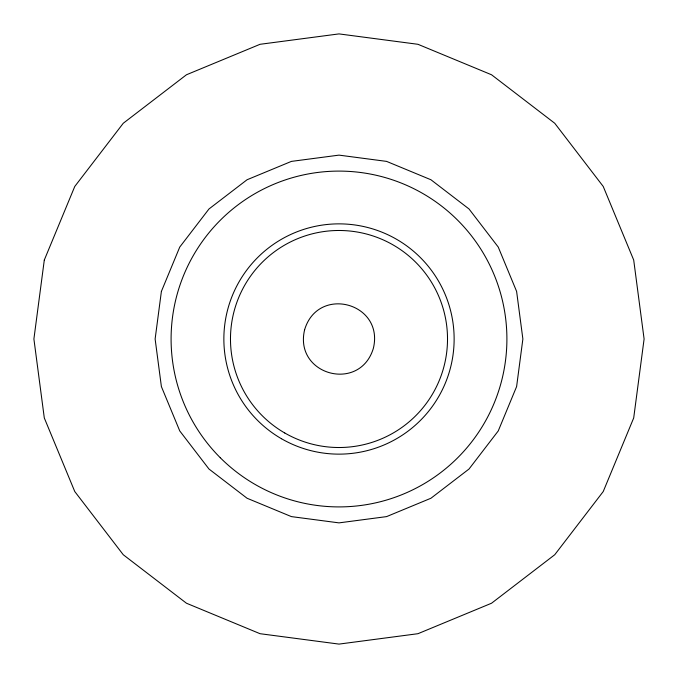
<?xml version="1.0" encoding="UTF-8"?>
<svg xmlns="http://www.w3.org/2000/svg" width="678" height="678" viewBox="0 0 678 678"><rect width="100%" height="100%" fill="white"/><g stroke="black" fill="none" stroke-linecap="round" stroke-linejoin="round"><path stroke-width="1.02" d="M44.299 260.038L33.9 339L44.299 417.962L74.775 491.55L123.26 554.74L186.45 603.225L260.038 633.701L339 644.1L417.962 633.701L491.55 603.225L554.74 554.74L603.225 491.55L633.701 417.962L644.1 339L633.701 260.038L603.225 186.45L554.74 123.26L491.55 74.775L417.962 44.299L339 33.9L260.038 44.299L186.45 74.775L123.26 123.26L74.775 186.45L44.299 260.038M161.389 291.413L155.126 339L161.389 386.587L179.755 430.937L208.977 469.023L247.063 498.245L291.413 516.611L339 522.874L386.587 516.611L430.937 498.245L469.023 469.023L498.245 430.937L516.611 386.587L522.874 339L516.611 291.413L498.245 247.063L469.023 208.977L430.937 179.755L386.587 161.389L339 155.126L291.413 161.389L247.063 179.755L208.977 208.977L179.755 247.063L161.389 291.413M304.608 329.788C293.744 375.214 360.086 392.994 373.392 348.212C384.257 302.786 317.914 285.006 304.608 329.788M220.274 457.726A167.898 167.898 0 0 0 501.178 382.46A167.898 167.898 0 0 0 295.54 176.822A167.898 167.898 0 0 0 220.274 457.726M281.429 438.708A115.133 115.133 0 0 0 454.133 339A115.133 115.133 0 0 0 281.429 239.292A115.133 115.133 0 0 0 281.429 438.708M284.743 432.979A108.514 108.514 0 0 0 447.514 339A108.514 108.514 0 0 0 284.743 245.021A108.514 108.514 0 0 0 284.743 432.979"/></g></svg>
